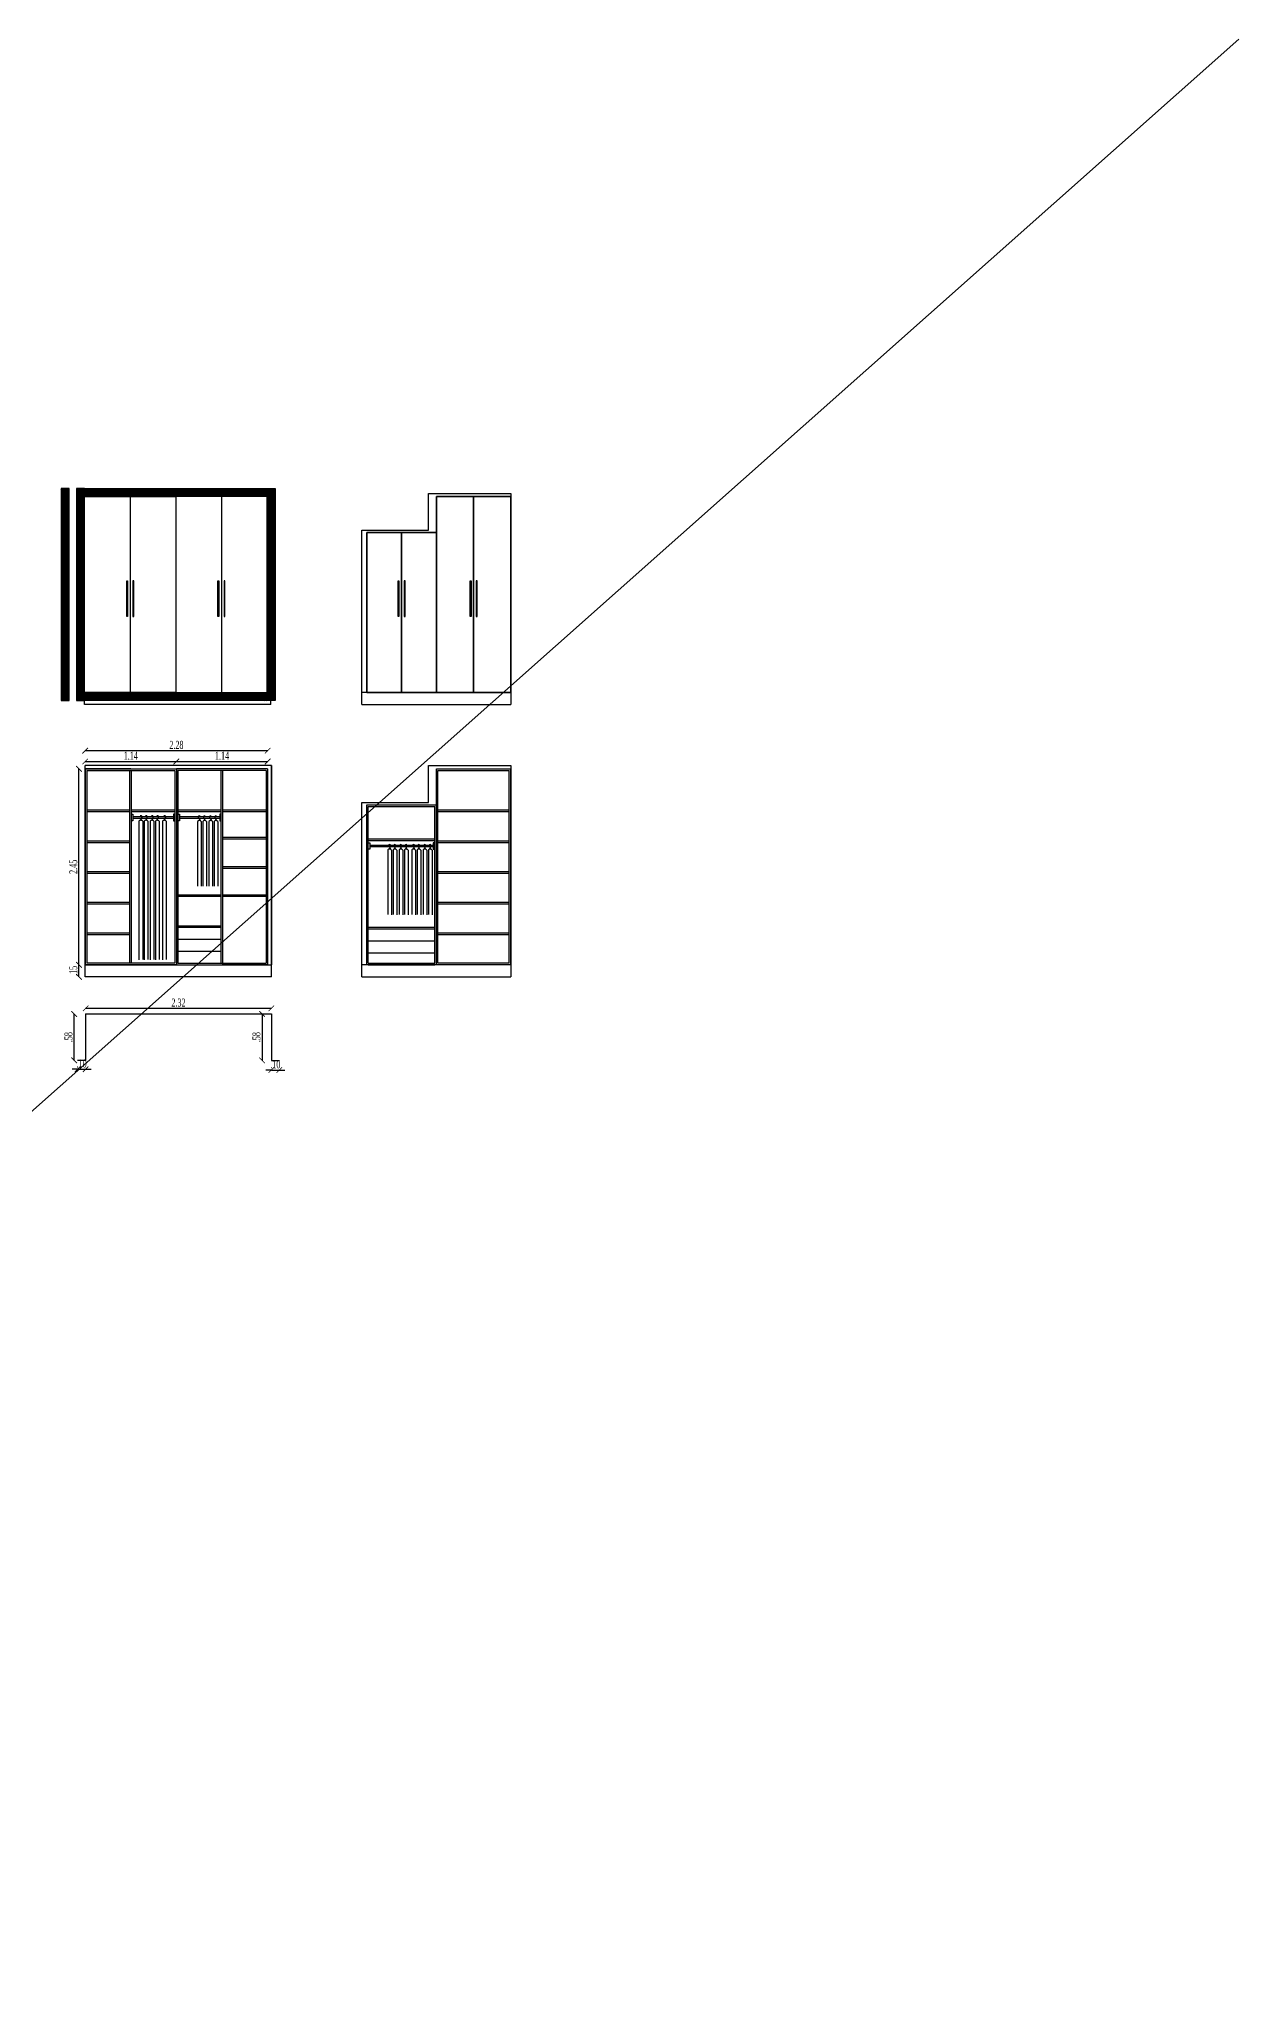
# Model space of a CAD drawing. Header units: inches. Extents: x -90 to 340, y -48 to 179.
# Drawn here: x 94.79 to 109.78, y 31.7 to 56.14 of the extents above; entities that cross this region are included whole.
import ezdxf

# ---------------------------------------------------------------- set-up
doc = ezdxf.new("R2010")
doc.units = ezdxf.units.IN
doc.header["$MEASUREMENT"] = 0
doc.layers.get('Defpoints').update_dxf_attribs({"lineweight": 15})
doc.styles.add('facade', font='times.ttf', dxfattribs={"width": 0.6})
doc.dimstyles.new('facade', dxfattribs={"dimscale": 0, "dimtxt": 0.08, "dimasz": 0.04, "dimexe": 0.1, "dimexo": 0.15, "dimgap": 0.01, "dimtad": 1, "dimzin": 4, "dimdsep": 46, "dimtxsty": 'facade', "dimblk": 'ARCHTICK', "dimcen": 0, "dimse1": 1, "dimse2": 1, "dimclrd": 140, "dimclre": 253, "dimclrt": 2, "dimazin": 1, "dimtm": 1e-09, "dimtfac": 1, "dimtix": 1, "dimtmove": 1, "dimatfit": 3, "dimldrblk": 'ARCHTICK', "dimfxl": 0.1, "dimtzin": 0, "dimlwd": -1, "dimarcsym": 0})

# ---------------------------------------------------------------- blocks, each defined once
blk = doc.blocks.new('_ArchTick')
at = {"color": 0, "linetype": 'ByBlock', "const_width": 0.15}
blk.add_lwpolyline([(-0.5, -0.5), (0.5, 0.5)], dxfattribs=at)
blk = doc.blocks.new('*D174')
at = {"color": 140}
blk.add_line((95.292, 44.425), (95.292, 44.575), dxfattribs=at)
at = {"layer": 'Defpoints', "color": 0}
for p in [(95.292, 44.575), (95.369, 44.575), (95.369, 44.425)]:
    blk.add_point(p, dxfattribs=at)
at = {"color": 140, "xscale": 0.07, "yscale": 0.07, "zscale": 0.07}
for p, rotation in [((95.292, 44.575), 90), ((95.292, 44.425), 270)]:
    blk.add_blockref('_ArchTick', p, dxfattribs=dict(at, rotation=rotation))
at = {"color": 6, "insert": (95.221, 44.5), "char_height": 0.1, "attachment_point": 5, "rotation": 90, "style": 'facade'}
blk.add_mtext('.15', dxfattribs=at)
blk = doc.blocks.new('*D175')
at = {"color": 140}
blk.add_line((95.292, 44.575), (95.292, 47.025), dxfattribs=at)
at = {"layer": 'Defpoints', "color": 0}
for p in [(95.292, 47.025), (95.369, 47.025), (95.369, 44.575)]:
    blk.add_point(p, dxfattribs=at)
at = {"color": 140, "xscale": 0.07, "yscale": 0.07, "zscale": 0.07}
for p, rotation in [((95.292, 47.025), 90), ((95.292, 44.575), 270)]:
    blk.add_blockref('_ArchTick', p, dxfattribs=dict(at, rotation=rotation))
at = {"color": 6, "insert": (95.221, 45.8), "char_height": 0.1, "attachment_point": 5, "rotation": 90, "style": 'facade'}
blk.add_mtext('2.45', dxfattribs=at)
blk = doc.blocks.new('*D176')
at = {"color": 140}
blk.add_line((95.369, 47.116), (96.509, 47.116), dxfattribs=at)
at = {"layer": 'Defpoints', "color": 0}
for p in [(95.369, 47.025), (96.509, 47.116), (96.509, 47.025)]:
    blk.add_point(p, dxfattribs=at)
at = {"color": 140, "xscale": 0.07, "yscale": 0.07, "zscale": 0.07, "rotation": 180}
blk.add_blockref('_ArchTick', (95.369, 47.116), dxfattribs=at)
at = {"color": 140, "xscale": 0.07, "yscale": 0.07, "zscale": 0.07}
blk.add_blockref('_ArchTick', (96.509, 47.116), dxfattribs=at)
at = {"color": 6, "insert": (95.939, 47.187), "char_height": 0.1, "attachment_point": 5, "style": 'facade'}
blk.add_mtext('1.14', dxfattribs=at)
blk = doc.blocks.new('*D177')
at = {"color": 140}
blk.add_line((96.509, 47.116), (97.649, 47.116), dxfattribs=at)
at = {"layer": 'Defpoints', "color": 0}
for p in [(96.509, 47.025), (97.649, 47.116), (97.649, 47.025)]:
    blk.add_point(p, dxfattribs=at)
at = {"color": 140, "xscale": 0.07, "yscale": 0.07, "zscale": 0.07, "rotation": 180}
blk.add_blockref('_ArchTick', (96.509, 47.116), dxfattribs=at)
at = {"color": 140, "xscale": 0.07, "yscale": 0.07, "zscale": 0.07}
blk.add_blockref('_ArchTick', (97.649, 47.116), dxfattribs=at)
at = {"color": 6, "insert": (97.079, 47.187), "char_height": 0.1, "attachment_point": 5, "style": 'facade'}
blk.add_mtext('1.14', dxfattribs=at)
blk = doc.blocks.new('*D178')
at = {"color": 140}
blk.add_line((95.369, 47.252), (97.649, 47.252), dxfattribs=at)
at = {"layer": 'Defpoints', "color": 0}
for p in [(97.649, 47.252), (95.369, 47.025), (97.649, 47.025)]:
    blk.add_point(p, dxfattribs=at)
at = {"color": 140, "xscale": 0.07, "yscale": 0.07, "zscale": 0.07, "rotation": 180}
blk.add_blockref('_ArchTick', (95.369, 47.252), dxfattribs=at)
at = {"color": 140, "xscale": 0.07, "yscale": 0.07, "zscale": 0.07}
blk.add_blockref('_ArchTick', (97.649, 47.252), dxfattribs=at)
at = {"color": 6, "insert": (96.509, 47.323), "char_height": 0.1, "attachment_point": 5, "style": 'facade'}
blk.add_mtext('2.28', dxfattribs=at)
blk = doc.blocks.new('*D179')
at = {"color": 140}
for p, q in [((95.275, 43.27), (95.205, 43.27)), ((95.275, 43.27), (95.375, 43.27)), ((95.375, 43.27), (95.445, 43.27))]:
    blk.add_line(p, q, dxfattribs=at)
at = {"layer": 'Defpoints', "color": 0}
for p in [(95.275, 43.382), (95.375, 43.382), (95.375, 43.27)]:
    blk.add_point(p, dxfattribs=at)
at = {"color": 140, "xscale": 0.07, "yscale": 0.07, "zscale": 0.07}
blk.add_blockref('_ArchTick', (95.275, 43.27), dxfattribs=at)
at = {"color": 140, "xscale": 0.07, "yscale": 0.07, "zscale": 0.07, "rotation": 180}
blk.add_blockref('_ArchTick', (95.375, 43.27), dxfattribs=at)
at = {"color": 6, "insert": (95.325, 43.341), "char_height": 0.1, "attachment_point": 5, "style": 'facade'}
blk.add_mtext('.10', dxfattribs=at)
blk = doc.blocks.new('*D180')
at = {"color": 140}
blk.add_line((95.232, 43.382), (95.232, 43.962), dxfattribs=at)
at = {"layer": 'Defpoints', "color": 0}
for p in [(95.232, 43.962), (95.375, 43.962), (95.375, 43.382)]:
    blk.add_point(p, dxfattribs=at)
at = {"color": 140, "xscale": 0.07, "yscale": 0.07, "zscale": 0.07}
for p, rotation in [((95.232, 43.962), 90), ((95.232, 43.382), 270)]:
    blk.add_blockref('_ArchTick', p, dxfattribs=dict(at, rotation=rotation))
at = {"color": 6, "insert": (95.161, 43.672), "char_height": 0.1, "attachment_point": 5, "rotation": 90, "style": 'facade'}
blk.add_mtext('.58', dxfattribs=at)
blk = doc.blocks.new('*D181')
at = {"color": 140}
blk.add_line((95.375, 44.032), (97.695, 44.032), dxfattribs=at)
at = {"layer": 'Defpoints', "color": 0}
for p in [(97.695, 44.032), (95.375, 43.962), (97.695, 43.962)]:
    blk.add_point(p, dxfattribs=at)
at = {"color": 140, "xscale": 0.07, "yscale": 0.07, "zscale": 0.07, "rotation": 180}
blk.add_blockref('_ArchTick', (95.375, 44.032), dxfattribs=at)
at = {"color": 140, "xscale": 0.07, "yscale": 0.07, "zscale": 0.07}
blk.add_blockref('_ArchTick', (97.695, 44.032), dxfattribs=at)
at = {"color": 6, "insert": (96.535, 44.103), "char_height": 0.1, "attachment_point": 5, "style": 'facade'}
blk.add_mtext('2.32', dxfattribs=at)
blk = doc.blocks.new('*D182')
at = {"color": 140}
blk.add_line((97.579, 43.962), (97.579, 43.382), dxfattribs=at)
at = {"layer": 'Defpoints', "color": 0}
for p in [(97.695, 43.962), (97.579, 43.382), (97.695, 43.382)]:
    blk.add_point(p, dxfattribs=at)
at = {"color": 140, "xscale": 0.07, "yscale": 0.07, "zscale": 0.07}
for p, rotation in [((97.579, 43.962), 90), ((97.579, 43.382), 270)]:
    blk.add_blockref('_ArchTick', p, dxfattribs=dict(at, rotation=rotation))
at = {"color": 6, "insert": (97.508, 43.672), "char_height": 0.1, "attachment_point": 5, "rotation": 90, "style": 'facade'}
blk.add_mtext('.58', dxfattribs=at)
blk = doc.blocks.new('*D183')
at = {"color": 140}
for p, q in [((97.695, 43.261), (97.625, 43.261)), ((97.695, 43.261), (97.795, 43.261)), ((97.795, 43.261), (97.865, 43.261))]:
    blk.add_line(p, q, dxfattribs=at)
at = {"layer": 'Defpoints', "color": 0}
for p in [(97.695, 43.382), (97.795, 43.382), (97.795, 43.261)]:
    blk.add_point(p, dxfattribs=at)
at = {"color": 140, "xscale": 0.07, "yscale": 0.07, "zscale": 0.07}
blk.add_blockref('_ArchTick', (97.695, 43.261), dxfattribs=at)
at = {"color": 140, "xscale": 0.07, "yscale": 0.07, "zscale": 0.07, "rotation": 180}
blk.add_blockref('_ArchTick', (97.795, 43.261), dxfattribs=at)
at = {"color": 6, "insert": (97.745, 43.332), "char_height": 0.1, "attachment_point": 5, "style": 'facade'}
blk.add_mtext('.10', dxfattribs=at)

msp = doc.modelspace()

# ---------------------------------------------------------------- hatches: boundary and pattern name
h = msp.add_hatch()
h.set_pattern_fill('ANSI31', color=256, scale=0.1, style=0)
h.set_pattern_definition([(45, (-43.216632, 0), (-0.0088388348, 0.0088388348), [])])
h.paths.add_polyline_path([(95.1694, 50.52681), (95.0694, 50.52681), (95.0694, 47.87681), (95.1694, 47.87681)])
h = msp.add_hatch()
h.set_pattern_fill('ANSI31', color=256, scale=0.1, style=0)
h.set_pattern_definition([(45, (-43.024159, 0), (-0.0088388348, 0.0088388348), [])])
h.paths.add_polyline_path([(95.36187, 50.52681), (95.26187, 50.52681), (95.26187, 47.87681), (95.36187, 47.87681)])
h = msp.add_hatch()
h.set_pattern_fill('ANSI31', color=256, scale=0.1, style=0)
h.set_pattern_definition([(315, (-46.806532, 98.104191), (-0.0088388348, -0.0088388348), [])])
h.paths.add_polyline_path([(95.36187, 50.42681), (95.36187, 50.52681), (97.64187, 50.52681), (97.64187, 50.42681)])
h = msp.add_hatch()
h.set_pattern_fill('ANSI31', color=256, scale=0.1, style=0)
h.set_pattern_definition([(135, (236.027896, 0), (0.0088388348, 0.0088388348), [])])
h.paths.add_polyline_path([(97.64187, 47.87681), (97.74187, 47.87681), (97.74187, 50.52681), (97.64187, 50.52681)])
h = msp.add_hatch()
h.set_pattern_fill('ANSI31', color=256, scale=0.1, style=0)
h.set_pattern_definition([(45, (-46.806532, 0.299435), (-0.0088388348, 0.0088388348), [])])
h.paths.add_polyline_path([(95.36187, 47.97681), (95.36187, 47.87681), (97.64187, 47.87681), (97.64187, 47.97681)])

# ---------------------------------------------------------------- linework, layer by layer
for p, q in [((109.77994, 56.14267), (82.27348, 31.70443)), ((95.93187, 50.42681), (95.93187, 47.97681)), ((97.07187, 50.42681), (97.07187, 47.97681)), ((99.75589, 47.97681), (99.75589, 50.42681)), ((99.75589, 50.42681), (100.68589, 50.42681)), ((98.88589, 47.97681), (98.88589, 49.97681)), ((98.88589, 49.97681), (99.75589, 49.97681)), ((95.93857, 47.0246), (95.36857, 47.0246)), ((95.36857, 47.0246), (95.36857, 44.5746)), ((95.38857, 47.0046), (96.48857, 47.0046)), ((95.38857, 47.0046), (95.38857, 44.5946)), ((95.92857, 44.5946), (95.92857, 47.0046)), ((95.93857, 47.0246), (96.50857, 47.0246)), ((95.94857, 44.5946), (95.94857, 47.0046)), ((96.48857, 47.0046), (96.48857, 44.5946)), ((96.50857, 47.0246), (96.50857, 44.5746)), ((97.64857, 47.0246), (96.50857, 47.0246)), ((96.50857, 47.0246), (96.50857, 44.5746)), ((97.62857, 47.0046), (96.52857, 47.0046)), ((96.52857, 47.0046), (96.52857, 44.5946)), ((97.06857, 44.5946), (97.06857, 47.0046)), ((97.08857, 44.5946), (97.08857, 47.0046)), ((97.62857, 47.0046), (97.62857, 44.5946)), ((97.64857, 47.0246), (97.64857, 44.5746)), ((99.75589, 44.5746), (99.75589, 47.0246)), ((99.75589, 47.0246), (100.68589, 47.0246)), ((99.75589, 44.5746), (99.75589, 46.9646)), ((99.77589, 47.0046), (100.66589, 47.0046)), ((99.77589, 44.5946), (99.77589, 47.0046)), ((100.66589, 44.5946), (100.66589, 47.0046)), ((100.68589, 44.5746), (100.68589, 47.0246)), ((95.92857, 46.50793), (95.38857, 46.50793)), ((95.92857, 46.50793), (95.38857, 46.50793)), ((95.92857, 46.48793), (95.38857, 46.48793)), ((95.92857, 46.48793), (95.38857, 46.48793)), ((95.92857, 46.48793), (95.38857, 46.48793)), ((96.48857, 46.50793), (95.94857, 46.50793)), ((96.48857, 46.50793), (95.94857, 46.50793)), ((96.48857, 46.48793), (95.94857, 46.48793)), ((96.48857, 46.48793), (95.94857, 46.48793)), ((96.48857, 46.48793), (95.94857, 46.48793)), ((97.06857, 46.50793), (96.52857, 46.50793)), ((97.06857, 46.50793), (96.52857, 46.50793)), ((97.06857, 46.48793), (96.52857, 46.48793)), ((97.06857, 46.48793), (96.52857, 46.48793)), ((97.06857, 46.48793), (96.52857, 46.48793)), ((97.62857, 46.50793), (97.08857, 46.50793)), ((97.62857, 46.50793), (97.08857, 46.50793)), ((97.62857, 46.48793), (97.08857, 46.48793)), ((97.62857, 46.48793), (97.08857, 46.48793)), ((97.62857, 46.48793), (97.08857, 46.48793)), ((98.88589, 44.5746), (98.88589, 46.5746)), ((98.88589, 46.5746), (99.75589, 46.5746)), ((98.90589, 44.5946), (98.90589, 46.5546)), ((98.90589, 46.5546), (99.73589, 46.5546)), ((99.73589, 44.5946), (99.73589, 46.5546)), ((100.66589, 46.50793), (99.77589, 46.50793)), ((100.66589, 46.50793), (99.77589, 46.50793)), ((100.66589, 46.48793), (99.77589, 46.48793)), ((100.66589, 46.48793), (99.77589, 46.48793)), ((100.66589, 46.48793), (99.77589, 46.48793)), ((95.96634, 46.42908), (96.47081, 46.42908)), ((95.96634, 46.40908), (96.47081, 46.40908)), ((96.04157, 46.36978), (96.04157, 44.63914)), ((96.06511, 46.39288), (96.05474, 46.38008)), ((96.06511, 46.40443), (96.06511, 46.39288)), ((96.06511, 46.39288), (96.07438, 46.38017)), ((96.0876, 46.37059), (96.0876, 44.64219)), ((96.10662, 46.36978), (96.10662, 44.63914)), ((96.13016, 46.39288), (96.11979, 46.38008)), ((96.13016, 46.40443), (96.13016, 46.39288)), ((96.13016, 46.39288), (96.13942, 46.38017)), ((96.15265, 46.37059), (96.15265, 44.64219)), ((96.18185, 46.36978), (96.18185, 44.63914)), ((96.20538, 46.39288), (96.19501, 46.38008)), ((96.20538, 46.40443), (96.20538, 46.39288)), ((96.20538, 46.39288), (96.21465, 46.38017)), ((96.22788, 46.37059), (96.22788, 44.64219)), ((96.24689, 46.36978), (96.24689, 44.63914)), ((96.27043, 46.39288), (96.26006, 46.38008)), ((96.27043, 46.40443), (96.27043, 46.39288)), ((96.27043, 46.39288), (96.2797, 46.38017)), ((96.29292, 46.37059), (96.29292, 44.64219)), ((96.33673, 46.36978), (96.33673, 44.63914)), ((96.36027, 46.39288), (96.3499, 46.38008)), ((96.36027, 46.40443), (96.36027, 46.39288)), ((96.36027, 46.39288), (96.36954, 46.38017)), ((96.38276, 46.37059), (96.38276, 44.64219)), ((96.54634, 46.42908), (97.05081, 46.42908)), ((96.54634, 46.40908), (97.05081, 46.40908)), ((96.77423, 46.36746), (96.77423, 45.55972)), ((96.79672, 46.38975), (96.78745, 46.37704)), ((96.79672, 46.4013), (96.79672, 46.38975)), ((96.79672, 46.38975), (96.80709, 46.37695)), ((96.82026, 46.36665), (96.82026, 45.55667)), ((96.83927, 46.36746), (96.83927, 45.55972)), ((96.86177, 46.38975), (96.8525, 46.37704)), ((96.86177, 46.4013), (96.86177, 46.38975)), ((96.86177, 46.38975), (96.87213, 46.37695)), ((96.8853, 46.36665), (96.8853, 45.55667)), ((96.9145, 46.36746), (96.9145, 45.55972)), ((96.93699, 46.38975), (96.92773, 46.37704)), ((96.93699, 46.4013), (96.93699, 46.38975)), ((96.93699, 46.38975), (96.94736, 46.37695)), ((96.96053, 46.36665), (96.96053, 45.55667)), ((96.97955, 46.36746), (96.97955, 45.55972)), ((97.00204, 46.38975), (96.99277, 46.37704)), ((97.00204, 46.4013), (97.00204, 46.38975)), ((97.00204, 46.38975), (97.01241, 46.37695)), ((97.02558, 46.36665), (97.02558, 45.55667)), ((95.38857, 46.1246), (95.92857, 46.1246)), ((95.38857, 46.1046), (95.92857, 46.1046)), ((97.08857, 46.16946), (97.62857, 46.16946)), ((97.08857, 46.14946), (97.62857, 46.14946)), ((98.90589, 46.15088), (99.73589, 46.15088)), ((98.90589, 46.13088), (99.73589, 46.13088)), ((98.92365, 46.07204), (99.71812, 46.07204)), ((98.92365, 46.05204), (99.71812, 46.05204)), ((99.15154, 46.01041), (99.15154, 45.20267)), ((99.17403, 46.0327), (99.16477, 46.01999)), ((99.17403, 46.04425), (99.17403, 46.0327)), ((99.17403, 46.0327), (99.1844, 46.0199)), ((99.19757, 46.0096), (99.19757, 45.19962)), ((99.21659, 46.01041), (99.21659, 45.20267)), ((99.23908, 46.0327), (99.22981, 46.01999)), ((99.23908, 46.04425), (99.23908, 46.0327)), ((99.23908, 46.0327), (99.24945, 46.0199)), ((99.26262, 46.0096), (99.26262, 45.19962)), ((99.29181, 46.01041), (99.29181, 45.20267)), ((99.31431, 46.0327), (99.30504, 46.01999)), ((99.31431, 46.04425), (99.31431, 46.0327)), ((99.31431, 46.0327), (99.32467, 46.0199)), ((99.33784, 46.0096), (99.33784, 45.19962)), ((99.35686, 46.01041), (99.35686, 45.20267)), ((99.37935, 46.0327), (99.37009, 46.01999)), ((99.37935, 46.04425), (99.37935, 46.0327)), ((99.37935, 46.0327), (99.38972, 46.0199)), ((99.40289, 46.0096), (99.40289, 45.19962)), ((99.45122, 46.01041), (99.45122, 45.20267)), ((99.47372, 46.0327), (99.46445, 46.01999)), ((99.47372, 46.04425), (99.47372, 46.0327)), ((99.47372, 46.0327), (99.48408, 46.0199)), ((99.49725, 46.0096), (99.49725, 45.19962)), ((99.51627, 46.01041), (99.51627, 45.20267)), ((99.53876, 46.0327), (99.52949, 46.01999)), ((99.53876, 46.04425), (99.53876, 46.0327)), ((99.53876, 46.0327), (99.54913, 46.0199)), ((99.5623, 46.0096), (99.5623, 45.19962)), ((99.59149, 46.01041), (99.59149, 45.20267)), ((99.61399, 46.0327), (99.60472, 46.01999)), ((99.61399, 46.04425), (99.61399, 46.0327)), ((99.61399, 46.0327), (99.62436, 46.0199)), ((99.63752, 46.0096), (99.63752, 45.19962)), ((99.65654, 46.01041), (99.65654, 45.20267)), ((99.67904, 46.0327), (99.66977, 46.01999)), ((99.67904, 46.04425), (99.67904, 46.0327)), ((99.67904, 46.0327), (99.6894, 46.0199)), ((99.70257, 46.0096), (99.70257, 45.19962)), ((99.77589, 46.1246), (100.66589, 46.1246)), ((99.77589, 46.1046), (100.66589, 46.1046)), ((95.38857, 45.74126), (95.92857, 45.74126)), ((95.38857, 45.72126), (95.92857, 45.72126)), ((97.08857, 45.8046), (97.62857, 45.8046)), ((97.08857, 45.7846), (97.62857, 45.7846)), ((99.77589, 45.74126), (100.66589, 45.74126)), ((99.77589, 45.72126), (100.66589, 45.72126)), ((95.38857, 45.35793), (95.92857, 45.35793)), ((95.38857, 45.33793), (95.92857, 45.33793)), ((97.06857, 45.44793), (96.52857, 45.44793)), ((97.06857, 45.42793), (96.52857, 45.42793)), ((97.06857, 45.42793), (96.52857, 45.42793)), ((97.62857, 45.44793), (97.08857, 45.44793)), ((97.62857, 45.42793), (97.08857, 45.42793)), ((97.62857, 45.42793), (97.08857, 45.42793)), ((99.77589, 45.35793), (100.66589, 45.35793)), ((99.77589, 45.33793), (100.66589, 45.33793)), ((95.38857, 44.9746), (95.92857, 44.9746)), ((96.52857, 45.0646), (97.06857, 45.0646)), ((96.52857, 45.0446), (97.06857, 45.0446)), ((98.90589, 45.0446), (99.73589, 45.0446)), ((98.90589, 45.0246), (99.73589, 45.0246)), ((99.77589, 44.9746), (100.66589, 44.9746)), ((95.38857, 44.9546), (95.92857, 44.9546)), ((96.52857, 44.8946), (97.06857, 44.8946)), ((96.52857, 44.7446), (97.06857, 44.7446)), ((96.52857, 44.7446), (97.06857, 44.7446)), ((98.90589, 44.8746), (99.73589, 44.8746)), ((98.90589, 44.7246), (99.73589, 44.7246)), ((98.90589, 44.7246), (99.73589, 44.7246)), ((99.77589, 44.9546), (100.66589, 44.9546)), ((95.36857, 44.5746), (95.93857, 44.5746)), ((96.48857, 44.5946), (95.38857, 44.5946)), ((96.50857, 44.5746), (95.93857, 44.5746)), ((96.50857, 44.5746), (97.07857, 44.5746)), ((96.52857, 44.5946), (97.62857, 44.5946)), ((97.64857, 44.5746), (97.07857, 44.5746)), ((99.78589, 44.5746), (98.88589, 44.5746)), ((98.90589, 44.5946), (99.73589, 44.5946)), ((98.90589, 44.5746), (99.73589, 44.5746)), ((100.66589, 44.5946), (99.77589, 44.5946)), ((100.68589, 44.5746), (99.78589, 44.5746))]:
    msp.add_line(p, q)
at = {"color": 1}
for p, q in [((97.68857, 50.46681), (95.36187, 50.46681)), ((95.36187, 50.42681), (95.36187, 50.46681)), ((97.68857, 47.97681), (97.68857, 50.46681)), ((99.65589, 50.00681), (99.65589, 50.46681)), ((99.65589, 50.46681), (100.68589, 50.46681)), ((100.68589, 50.46681), (100.68589, 47.97681)), ((98.82589, 47.97681), (98.82589, 50.00681)), ((98.82589, 50.00681), (99.65589, 50.00681)), ((95.36187, 47.97681), (97.68857, 47.97681)), ((95.36187, 47.82681), (95.36187, 47.97681)), ((97.68857, 47.82681), (97.68857, 47.97681)), ((98.82589, 47.82681), (98.82589, 47.97681)), ((100.68589, 47.97681), (98.82589, 47.97681)), ((100.68589, 47.97681), (100.68589, 47.82681)), ((97.68857, 47.82681), (95.36187, 47.82681)), ((98.82589, 47.82681), (100.68589, 47.82681)), ((97.69528, 47.0646), (95.36857, 47.0646)), ((95.36857, 44.5746), (95.36857, 47.0646)), ((97.69528, 47.0646), (97.69528, 44.5746)), ((97.69528, 44.5746), (97.69528, 47.0646)), ((99.65589, 46.6046), (99.65589, 47.0646)), ((99.65589, 47.0646), (100.68589, 47.0646)), ((100.68589, 47.0646), (100.68589, 44.5746)), ((98.82589, 44.5746), (98.82589, 46.6046)), ((98.82589, 46.6046), (99.65589, 46.6046)), ((95.36857, 44.5746), (97.69528, 44.5746)), ((95.36857, 44.4246), (95.36857, 44.5746)), ((97.69528, 44.4246), (97.69528, 44.5746)), ((98.82589, 44.4246), (98.82589, 44.5746)), ((100.68589, 44.5746), (98.82589, 44.5746)), ((100.68589, 44.5746), (100.68589, 44.4246)), ((97.69528, 44.4246), (95.36857, 44.4246)), ((98.82589, 44.4246), (100.68589, 44.4246)), ((95.37528, 43.96181), (97.69528, 43.96181)), ((95.37528, 43.96181), (95.37528, 43.38181)), ((97.69528, 43.96181), (97.69528, 43.38181)), ((95.37528, 43.38181), (95.27528, 43.38181)), ((97.69528, 43.38181), (97.79528, 43.38181))]:
    msp.add_line(p, q, dxfattribs=at)
for points in [[(95.1694, 50.52681), (95.0694, 50.52681), (95.0694, 47.87681), (95.1694, 47.87681)], [(95.36187, 50.52681), (95.26187, 50.52681), (95.26187, 47.87681), (95.36187, 47.87681)], [(95.36187, 50.52681), (97.64187, 50.52681), (97.64187, 50.42681), (95.36187, 50.42681)], [(95.36187, 50.42681), (96.50187, 50.42681), (96.50187, 47.97681), (95.36187, 47.97681)], [(97.64187, 50.42681), (96.50187, 50.42681), (96.50187, 47.97681), (97.64187, 47.97681)], [(97.64187, 50.52681), (97.74187, 50.52681), (97.74187, 47.87681), (97.64187, 47.87681)], [(99.75589, 47.97681), (100.22089, 47.97681), (100.22089, 50.42681), (99.75589, 50.42681)], [(100.22089, 47.97681), (100.68589, 47.97681), (100.68589, 50.42681), (100.22089, 50.42681)], [(98.88589, 47.97681), (99.32089, 47.97681), (99.32089, 49.97681), (98.88589, 49.97681)], [(99.32089, 47.97681), (99.75589, 47.97681), (99.75589, 49.97681), (99.32089, 49.97681)], [(95.88809, 49.37309), (95.90002, 49.37309), (95.90002, 48.92984), (95.88809, 48.92984)], [(95.97565, 49.37309), (95.96372, 49.37309), (95.96372, 48.92984), (95.97565, 48.92984)], [(97.02809, 49.37309), (97.04002, 49.37309), (97.04002, 48.92984), (97.02809, 48.92984)], [(97.11565, 49.37309), (97.10372, 49.37309), (97.10372, 48.92984), (97.11565, 48.92984)], [(99.27711, 49.37309), (99.28904, 49.37309), (99.28904, 48.92984), (99.27711, 48.92984)], [(99.36467, 49.37309), (99.35274, 49.37309), (99.35274, 48.92984), (99.36467, 48.92984)], [(100.17711, 49.37309), (100.18904, 49.37309), (100.18904, 48.92984), (100.17711, 48.92984)], [(100.26467, 49.37309), (100.25274, 49.37309), (100.25274, 48.92984), (100.26467, 48.92984)], [(95.36187, 47.97681), (97.64187, 47.97681), (97.64187, 47.87681), (95.36187, 47.87681)], [(95.36857, 47.0246), (96.50857, 47.0246), (96.50857, 44.5746), (95.36857, 44.5746)], [(95.94857, 46.45686), (95.96634, 46.45686), (95.96634, 46.37607), (95.94857, 46.37607)], [(96.48857, 46.45686), (96.47081, 46.45686), (96.47081, 46.37607), (96.48857, 46.37607)], [(96.52857, 46.45686), (96.54634, 46.45686), (96.54634, 46.37607), (96.52857, 46.37607)], [(97.06857, 46.45686), (97.05081, 46.45686), (97.05081, 46.37607), (97.06857, 46.37607)], [(98.90589, 46.09981), (98.92365, 46.09981), (98.92365, 46.01902), (98.90589, 46.01902)], [(99.73589, 46.09981), (99.71812, 46.09981), (99.71812, 46.01902), (99.73589, 46.01902)]]:
    msp.add_lwpolyline(points, close=True)
for centre in [(96.06511, 46.40701), (96.13016, 46.40701), (96.20538, 46.40701), (96.27043, 46.40701), (96.36027, 46.40701), (96.79672, 46.40388), (96.86177, 46.40388), (96.93699, 46.40388), (97.00204, 46.40388), (99.17403, 46.04683), (99.23908, 46.04683), (99.31431, 46.04683), (99.37935, 46.04683), (99.47372, 46.04683), (99.53876, 46.04683), (99.61399, 46.04683), (99.67904, 46.04683)]:
    msp.add_circle(centre, 0.00258)
for centre, radius, start, end in [((96.06631, 46.42398), 0.01445, 264.824191, 127.242862), ((96.13135, 46.42398), 0.01445, 264.824191, 127.242862), ((96.20658, 46.42398), 0.01445, 264.824191, 127.242862), ((96.27163, 46.42398), 0.01445, 264.824191, 127.242862), ((96.36146, 46.42398), 0.01445, 264.824191, 127.242862), ((96.79552, 46.42085), 0.01445, 52.757138, 275.175809), ((96.86057, 46.42085), 0.01445, 52.757138, 275.175809), ((96.9358, 46.42085), 0.01445, 52.757138, 275.175809), ((97.00084, 46.42085), 0.01445, 52.757138, 275.175809), ((96.06488, 46.35378), 0.02827, 36.493202, 145.527177), ((96.12992, 46.35378), 0.02827, 36.493202, 145.527177), ((96.20515, 46.35378), 0.02827, 36.493202, 145.527177), ((96.2702, 46.35378), 0.02827, 36.493202, 145.527177), ((96.36004, 46.35378), 0.02827, 36.493202, 145.527177), ((96.79695, 46.35065), 0.02827, 34.472823, 143.506798), ((96.862, 46.35065), 0.02827, 34.472823, 143.506798), ((96.93722, 46.35065), 0.02827, 34.472823, 143.506798), ((97.00227, 46.35065), 0.02827, 34.472823, 143.506798), ((99.17427, 45.9936), 0.02827, 34.472823, 143.506798), ((99.17284, 46.0638), 0.01445, 52.757138, 275.175809), ((99.23931, 45.9936), 0.02827, 34.472823, 143.506798), ((99.23788, 46.0638), 0.01445, 52.757138, 275.175809), ((99.31454, 45.9936), 0.02827, 34.472823, 143.506798), ((99.31311, 46.0638), 0.01445, 52.757138, 275.175809), ((99.37959, 45.9936), 0.02827, 34.472823, 143.506798), ((99.37816, 46.0638), 0.01445, 52.757138, 275.175809), ((99.47395, 45.9936), 0.02827, 34.472823, 143.506798), ((99.47252, 46.0638), 0.01445, 52.757138, 275.175809), ((99.53899, 45.9936), 0.02827, 34.472823, 143.506798), ((99.53757, 46.0638), 0.01445, 52.757138, 275.175809), ((99.61422, 45.9936), 0.02827, 34.472823, 143.506798), ((99.61279, 46.0638), 0.01445, 52.757138, 275.175809), ((99.67927, 45.9936), 0.02827, 34.472823, 143.506798), ((99.67784, 46.0638), 0.01445, 52.757138, 275.175809)]:
    msp.add_arc(centre, radius, start, end)

# ---------------------------------------------------------------- dimensions: what is measured, and where the dimension line sits
for base, p1, p2, picture, middle in [((97.64857, 47.25222), (95.36857, 47.0246), (97.64857, 47.0246), '*D178', (96.50857, 47.32323)), ((96.50857, 47.11608), (95.36857, 47.0246), (96.50857, 47.0246), '*D176', (95.93857, 47.18709)), ((97.64857, 47.11608), (96.50857, 47.0246), (97.64857, 47.0246), '*D177', (97.07857, 47.18709)), ((97.69528, 44.03187), (95.37528, 43.96181), (97.69528, 43.96181), '*D181', (96.53528, 44.10288)), ((95.37528, 43.26997), (95.27528, 43.38181), (95.37528, 43.38181), '*D179', (95.32528, 43.34098)), ((97.79528, 43.26146), (97.69528, 43.38181), (97.79528, 43.38181), '*D183', (97.74528, 43.33247))]:
    dim = msp.add_linear_dim(base=base, p1=p1, p2=p2, dimstyle='facade', override={"dimscale": 1, "dimtxt": 0.1, "dimasz": 0.07, "dimgap": 0.02, "dimclrt": 6}, dxfattribs=at)
    dim.commit()
    dim.dimension.update_dxf_attribs({"geometry": picture, "text_midpoint": middle})
for base, p1, p2, picture, middle in [((95.29162, 47.0246), (95.36857, 44.5746), (95.36857, 47.0246), '*D175', (95.22061, 45.7996)), ((95.29162, 44.5746), (95.36857, 44.4246), (95.36857, 44.5746), '*D174', (95.22061, 44.4996)), ((95.23199, 43.96181), (95.37528, 43.38181), (95.37528, 43.96181), '*D180', (95.16098, 43.67181)), ((97.57942, 43.38181), (97.69528, 43.96181), (97.69528, 43.38181), '*D182', (97.50841, 43.67181))]:
    dim = msp.add_linear_dim(base=base, p1=p1, p2=p2, angle=90, dimstyle='facade', override={"dimscale": 1, "dimtxt": 0.1, "dimasz": 0.07, "dimgap": 0.02, "dimclrt": 6}, dxfattribs=at)
    dim.commit()
    dim.dimension.update_dxf_attribs({"geometry": picture, "text_midpoint": middle})

doc.saveas('drawing.dxf')
